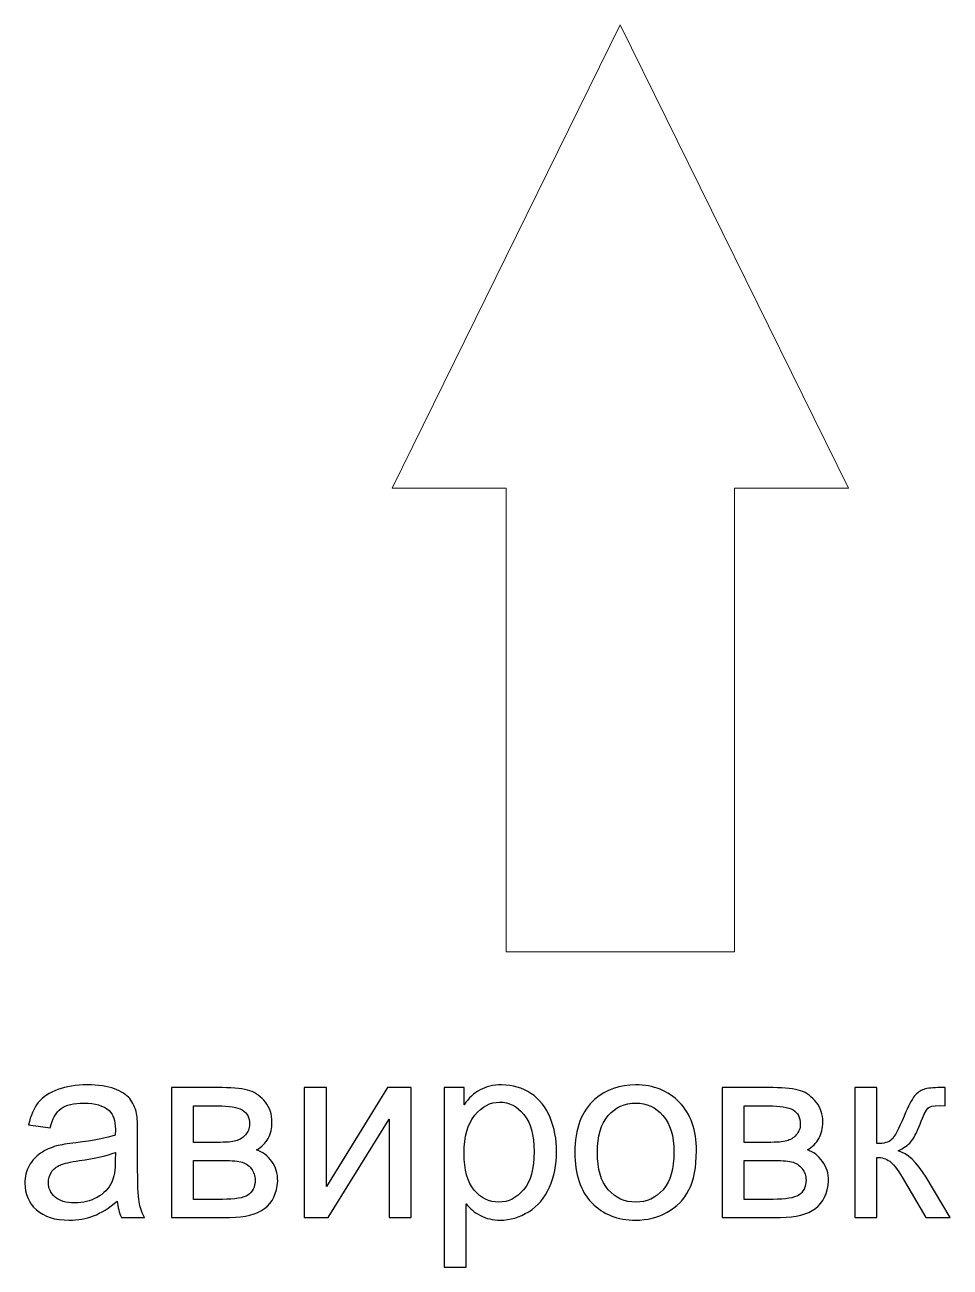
# Model space of a CAD drawing. Header units: centimetres. Extents: x -50 to 50, y -57 to 83.
# Drawn here: x -2.344 to 0.789, y -57.199 to -52.993 of the extents above; entities that cross this region are included whole.
import ezdxf

# ---------------------------------------------------------------- set-up
doc = ezdxf.new("R2010")
doc.units = ezdxf.units.CM
doc.header["$MEASUREMENT"] = 0
doc.layers.add('Layer 1', color=7, linetype='Continuous')

msp = doc.modelspace()

# ---------------------------------------------------------------- linework, layer by layer
at = {"layer": 'Layer 1', "color": 250, "lineweight": 9}
for points, knots in [([(-0.71383, -56.1312), (-0.71383, -56.1312), (-0.71383, -54.5619), (-0.71383, -54.5619), (-0.71383, -54.5619), (-0.71383, -54.5619), (-1.1, -54.5619), (-1.1, -54.5619), (-1.1, -54.5619), (-1.1, -54.5619), (-0.32766, -52.9926), (-0.32766, -52.9926), (-0.32766, -52.9926), (-0.32766, -52.9926), (0.44468, -54.5619), (0.44468, -54.5619), (0.44468, -54.5619), (0.44468, -54.5619), (0.05851, -54.5619), (0.05851, -54.5619), (0.05851, -54.5619), (0.05851, -54.5619), (0.05851, -56.1312), (0.05851, -56.1312), (0.05851, -56.1312), (0.05851, -56.1312), (-0.71383, -56.1312), (-0.71383, -56.1312)], [0, 0, 0, 0, 0.125, 0.125, 0.125, 0.125, 0.25, 0.25, 0.25, 0.25, 0.375, 0.375, 0.375, 0.375, 0.5, 0.5, 0.5, 0.5, 0.625, 0.625, 0.625, 0.625, 0.75, 0.75, 0.75, 0.75, 1, 1, 1, 1]), ([(-2.03112, -56.97575), (-2.05878, -56.99931), (-2.08545, -57.01582), (-2.11099, -57.02556), (-2.11099, -57.02556), (-2.13653, -57.0353), (-2.1639, -57.04009), (-2.19326, -57.04009), (-2.19326, -57.04009), (-2.24152, -57.04009), (-2.27863, -57.02838), (-2.30459, -57.00482), (-2.30459, -57.00482), (-2.33056, -56.98139), (-2.34354, -56.95133), (-2.34354, -56.91479), (-2.34354, -56.91479), (-2.34354, -56.89334), (-2.3386, -56.87372), (-2.32886, -56.85594), (-2.32886, -56.85594), (-2.31899, -56.83816), (-2.30615, -56.82405), (-2.29034, -56.81333), (-2.29034, -56.81333), (-2.2744, -56.8026), (-2.25662, -56.79442), (-2.23672, -56.78891), (-2.23672, -56.78891), (-2.22204, -56.7851), (-2.19989, -56.78144), (-2.1704, -56.77777), (-2.1704, -56.77777), (-2.11028, -56.77071), (-2.06583, -56.7621), (-2.03747, -56.75223), (-2.03747, -56.75223), (-2.03719, -56.74207), (-2.03705, -56.73557), (-2.03705, -56.73289), (-2.03705, -56.73289), (-2.03705, -56.7027), (-2.0441, -56.68139), (-2.05821, -56.66897), (-2.05821, -56.66897), (-2.07726, -56.65218), (-2.10563, -56.64385), (-2.14316, -56.64385), (-2.14316, -56.64385), (-2.1783, -56.64385), (-2.20426, -56.65006), (-2.22091, -56.66234), (-2.22091, -56.66234), (-2.23771, -56.67461), (-2.24998, -56.69635), (-2.25803, -56.72767), (-2.25803, -56.72767), (-2.25803, -56.72767), (-2.33084, -56.71751), (-2.33084, -56.71751), (-2.33084, -56.71751), (-2.32421, -56.68633), (-2.31334, -56.66107), (-2.2981, -56.64188), (-2.2981, -56.64188), (-2.28286, -56.62269), (-2.26085, -56.60801), (-2.23206, -56.59757), (-2.23206, -56.59757), (-2.20342, -56.58727), (-2.16997, -56.58204), (-2.13215, -56.58204), (-2.13215, -56.58204), (-2.09462, -56.58204), (-2.064, -56.58642), (-2.04043, -56.59531), (-2.04043, -56.59531), (-2.01701, -56.6042), (-1.99965, -56.61521), (-1.98864, -56.62861), (-1.98864, -56.62861), (-1.97764, -56.64202), (-1.96988, -56.65895), (-1.96536, -56.67941), (-1.96536, -56.67941), (-1.96296, -56.69211), (-1.96169, -56.71497), (-1.96169, -56.74785), (-1.96169, -56.74785), (-1.96169, -56.74785), (-1.96169, -56.84663), (-1.96169, -56.84663), (-1.96169, -56.84663), (-1.96169, -56.91563), (-1.96014, -56.95924), (-1.95704, -56.97772), (-1.95704, -56.97772), (-1.95407, -56.99621), (-1.94786, -57.01385), (-1.93883, -57.03078), (-1.93883, -57.03078), (-1.93883, -57.03078), (-2.01673, -57.03078), (-2.01673, -57.03078), (-2.01673, -57.03078), (-2.0242, -57.01512), (-2.029, -56.99677), (-2.03112, -56.97575)], [0, 0, 0, 0, 0.0357143, 0.0357143, 0.0357143, 0.0357143, 0.0714286, 0.0714286, 0.0714286, 0.0714286, 0.1071429, 0.1071429, 0.1071429, 0.1071429, 0.1428571, 0.1428571, 0.1428571, 0.1428571, 0.1785714, 0.1785714, 0.1785714, 0.1785714, 0.2142857, 0.2142857, 0.2142857, 0.2142857, 0.25, 0.25, 0.25, 0.25, 0.2857143, 0.2857143, 0.2857143, 0.2857143, 0.3214286, 0.3214286, 0.3214286, 0.3214286, 0.3571429, 0.3571429, 0.3571429, 0.3571429, 0.3928571, 0.3928571, 0.3928571, 0.3928571, 0.4285714, 0.4285714, 0.4285714, 0.4285714, 0.4642857, 0.4642857, 0.4642857, 0.4642857, 0.5, 0.5, 0.5, 0.5, 0.5357143, 0.5357143, 0.5357143, 0.5357143, 0.5714286, 0.5714286, 0.5714286, 0.5714286, 0.6071429, 0.6071429, 0.6071429, 0.6071429, 0.6428571, 0.6428571, 0.6428571, 0.6428571, 0.6785714, 0.6785714, 0.6785714, 0.6785714, 0.7142857, 0.7142857, 0.7142857, 0.7142857, 0.75, 0.75, 0.75, 0.75, 0.7857143, 0.7857143, 0.7857143, 0.7857143, 0.8214286, 0.8214286, 0.8214286, 0.8214286, 0.8571429, 0.8571429, 0.8571429, 0.8571429, 0.8928571, 0.8928571, 0.8928571, 0.8928571, 0.9285714, 0.9285714, 0.9285714, 0.9285714, 1, 1, 1, 1]), ([(-1.84725, -56.59136), (-1.84725, -56.59136), (-1.6758, -56.59136), (-1.6758, -56.59136), (-1.6758, -56.59136), (-1.63375, -56.59136), (-1.60242, -56.59489), (-1.58182, -56.60194), (-1.58182, -56.60194), (-1.56136, -56.609), (-1.54372, -56.62184), (-1.52904, -56.64061), (-1.52904, -56.64061), (-1.51423, -56.65952), (-1.50689, -56.68195), (-1.50689, -56.7082), (-1.50689, -56.7082), (-1.50689, -56.72922), (-1.51126, -56.74757), (-1.51987, -56.76309), (-1.51987, -56.76309), (-1.52862, -56.77875), (-1.5416, -56.79188), (-1.5591, -56.80232), (-1.5591, -56.80232), (-1.5385, -56.80923), (-1.52142, -56.82208), (-1.50774, -56.84098), (-1.50774, -56.84098), (-1.49419, -56.85975), (-1.48742, -56.88219), (-1.48742, -56.90801), (-1.48742, -56.90801), (-1.4901, -56.94964), (-1.50505, -56.98054), (-1.53201, -57.00058), (-1.53201, -57.00058), (-1.55896, -57.02076), (-1.59819, -57.03078), (-1.64955, -57.03078), (-1.64955, -57.03078), (-1.64955, -57.03078), (-1.84725, -57.03078), (-1.84725, -57.03078), (-1.84725, -57.03078), (-1.84725, -57.03078), (-1.84725, -56.59136), (-1.84725, -56.59136)], [0, 0, 0, 0, 0.0769231, 0.0769231, 0.0769231, 0.0769231, 0.1538462, 0.1538462, 0.1538462, 0.1538462, 0.2307692, 0.2307692, 0.2307692, 0.2307692, 0.3076923, 0.3076923, 0.3076923, 0.3076923, 0.3846154, 0.3846154, 0.3846154, 0.3846154, 0.4615385, 0.4615385, 0.4615385, 0.4615385, 0.5384615, 0.5384615, 0.5384615, 0.5384615, 0.6153846, 0.6153846, 0.6153846, 0.6153846, 0.6923077, 0.6923077, 0.6923077, 0.6923077, 0.7692308, 0.7692308, 0.7692308, 0.7692308, 0.8461538, 0.8461538, 0.8461538, 0.8461538, 1, 1, 1, 1]), ([(-1.39739, -56.59136), (-1.39739, -56.59136), (-1.32288, -56.59136), (-1.32288, -56.59136), (-1.32288, -56.59136), (-1.32288, -56.59136), (-1.32288, -56.9265), (-1.32288, -56.9265), (-1.32288, -56.9265), (-1.32288, -56.9265), (-1.11587, -56.59136), (-1.11587, -56.59136), (-1.11587, -56.59136), (-1.11587, -56.59136), (-1.03586, -56.59136), (-1.03586, -56.59136), (-1.03586, -56.59136), (-1.03586, -56.59136), (-1.03586, -57.03078), (-1.03586, -57.03078), (-1.03586, -57.03078), (-1.03586, -57.03078), (-1.11037, -57.03078), (-1.11037, -57.03078), (-1.11037, -57.03078), (-1.11037, -57.03078), (-1.11037, -56.69776), (-1.11037, -56.69776), (-1.11037, -56.69776), (-1.11037, -56.69776), (-1.3171, -57.03078), (-1.3171, -57.03078), (-1.3171, -57.03078), (-1.3171, -57.03078), (-1.39739, -57.03078), (-1.39739, -57.03078), (-1.39739, -57.03078), (-1.39739, -57.03078), (-1.39739, -56.59136), (-1.39739, -56.59136)], [0, 0, 0, 0, 0.0909091, 0.0909091, 0.0909091, 0.0909091, 0.1818182, 0.1818182, 0.1818182, 0.1818182, 0.2727273, 0.2727273, 0.2727273, 0.2727273, 0.3636364, 0.3636364, 0.3636364, 0.3636364, 0.4545455, 0.4545455, 0.4545455, 0.4545455, 0.5454545, 0.5454545, 0.5454545, 0.5454545, 0.6363636, 0.6363636, 0.6363636, 0.6363636, 0.7272727, 0.7272727, 0.7272727, 0.7272727, 0.8181818, 0.8181818, 0.8181818, 0.8181818, 1, 1, 1, 1]), ([(-0.92438, -57.19927), (-0.92438, -57.19927), (-0.92438, -56.59136), (-0.92438, -56.59136), (-0.92438, -56.59136), (-0.92438, -56.59136), (-0.85665, -56.59136), (-0.85665, -56.59136), (-0.85665, -56.59136), (-0.85665, -56.59136), (-0.85665, -56.64907), (-0.85665, -56.64907), (-0.85665, -56.64907), (-0.8407, -56.62678), (-0.82264, -56.60999), (-0.80246, -56.59884), (-0.80246, -56.59884), (-0.78242, -56.58769), (-0.75801, -56.58204), (-0.72936, -56.58204), (-0.72936, -56.58204), (-0.69183, -56.58204), (-0.65881, -56.59164), (-0.63016, -56.61097), (-0.63016, -56.61097), (-0.60152, -56.63016), (-0.57993, -56.6574), (-0.56525, -56.69239), (-0.56525, -56.69239), (-0.55072, -56.72753), (-0.54338, -56.76591), (-0.54338, -56.80782), (-0.54338, -56.80782), (-0.54338, -56.85256), (-0.55142, -56.89291), (-0.56751, -56.9289), (-0.56751, -56.9289), (-0.5836, -56.96474), (-0.60702, -56.99226), (-0.63778, -57.01145), (-0.63778, -57.01145), (-0.6684, -57.0305), (-0.70072, -57.04009), (-0.73458, -57.04009), (-0.73458, -57.04009), (-0.75942, -57.04009), (-0.78172, -57.03487), (-0.80133, -57.02443), (-0.80133, -57.02443), (-0.82109, -57.01399), (-0.83717, -57.00086), (-0.84987, -56.98492), (-0.84987, -56.98492), (-0.84987, -56.98492), (-0.84987, -57.19927), (-0.84987, -57.19927), (-0.84987, -57.19927), (-0.84987, -57.19927), (-0.92438, -57.19927), (-0.92438, -57.19927)], [0, 0, 0, 0, 0.0625, 0.0625, 0.0625, 0.0625, 0.125, 0.125, 0.125, 0.125, 0.1875, 0.1875, 0.1875, 0.1875, 0.25, 0.25, 0.25, 0.25, 0.3125, 0.3125, 0.3125, 0.3125, 0.375, 0.375, 0.375, 0.375, 0.4375, 0.4375, 0.4375, 0.4375, 0.5, 0.5, 0.5, 0.5, 0.5625, 0.5625, 0.5625, 0.5625, 0.625, 0.625, 0.625, 0.625, 0.6875, 0.6875, 0.6875, 0.6875, 0.75, 0.75, 0.75, 0.75, 0.8125, 0.8125, 0.8125, 0.8125, 0.875, 0.875, 0.875, 0.875, 1, 1, 1, 1]), ([(-0.48143, -56.81107), (-0.48143, -56.72993), (-0.45885, -56.66982), (-0.41356, -56.63073), (-0.41356, -56.63073), (-0.37588, -56.59827), (-0.32973, -56.58204), (-0.27541, -56.58204), (-0.27541, -56.58204), (-0.21515, -56.58204), (-0.16576, -56.6018), (-0.12738, -56.64131), (-0.12738, -56.64131), (-0.08914, -56.68068), (-0.06995, -56.73529), (-0.06995, -56.80486), (-0.06995, -56.80486), (-0.06995, -56.8613), (-0.07841, -56.90561), (-0.09535, -56.93793), (-0.09535, -56.93793), (-0.11228, -56.97024), (-0.13698, -56.99536), (-0.16943, -57.01328), (-0.16943, -57.01328), (-0.20175, -57.0312), (-0.23717, -57.04009), (-0.27541, -57.04009), (-0.27541, -57.04009), (-0.33693, -57.04009), (-0.3866, -57.02048), (-0.42456, -56.98111), (-0.42456, -56.98111), (-0.46252, -56.94174), (-0.48143, -56.88501), (-0.48143, -56.81107)], [0, 0, 0, 0, 0.1, 0.1, 0.1, 0.1, 0.2, 0.2, 0.2, 0.2, 0.3, 0.3, 0.3, 0.3, 0.4, 0.4, 0.4, 0.4, 0.5, 0.5, 0.5, 0.5, 0.6, 0.6, 0.6, 0.6, 0.7, 0.7, 0.7, 0.7, 0.8, 0.8, 0.8, 0.8, 1, 1, 1, 1]), ([(0.0174, -56.59136), (0.0174, -56.59136), (0.18885, -56.59136), (0.18885, -56.59136), (0.18885, -56.59136), (0.2309, -56.59136), (0.26223, -56.59489), (0.28283, -56.60194), (0.28283, -56.60194), (0.30329, -56.609), (0.32093, -56.62184), (0.33561, -56.64061), (0.33561, -56.64061), (0.35042, -56.65952), (0.35776, -56.68195), (0.35776, -56.7082), (0.35776, -56.7082), (0.35776, -56.72922), (0.35339, -56.74757), (0.34478, -56.76309), (0.34478, -56.76309), (0.33603, -56.77875), (0.32305, -56.79188), (0.30555, -56.80232), (0.30555, -56.80232), (0.32615, -56.80923), (0.34323, -56.82208), (0.35691, -56.84098), (0.35691, -56.84098), (0.37046, -56.85975), (0.37723, -56.88219), (0.37723, -56.90801), (0.37723, -56.90801), (0.37455, -56.94964), (0.3596, -56.98054), (0.33264, -57.00058), (0.33264, -57.00058), (0.30569, -57.02076), (0.26646, -57.03078), (0.2151, -57.03078), (0.2151, -57.03078), (0.2151, -57.03078), (0.0174, -57.03078), (0.0174, -57.03078), (0.0174, -57.03078), (0.0174, -57.03078), (0.0174, -56.59136), (0.0174, -56.59136)], [0, 0, 0, 0, 0.0769231, 0.0769231, 0.0769231, 0.0769231, 0.1538462, 0.1538462, 0.1538462, 0.1538462, 0.2307692, 0.2307692, 0.2307692, 0.2307692, 0.3076923, 0.3076923, 0.3076923, 0.3076923, 0.3846154, 0.3846154, 0.3846154, 0.3846154, 0.4615385, 0.4615385, 0.4615385, 0.4615385, 0.5384615, 0.5384615, 0.5384615, 0.5384615, 0.6153846, 0.6153846, 0.6153846, 0.6153846, 0.6923077, 0.6923077, 0.6923077, 0.6923077, 0.7692308, 0.7692308, 0.7692308, 0.7692308, 0.8461538, 0.8461538, 0.8461538, 0.8461538, 1, 1, 1, 1]), ([(0.46641, -56.59136), (0.46641, -56.59136), (0.54092, -56.59136), (0.54092, -56.59136), (0.54092, -56.59136), (0.54092, -56.59136), (0.54092, -56.78101), (0.54092, -56.78101), (0.54092, -56.78101), (0.56463, -56.78101), (0.58128, -56.7765), (0.59087, -56.76732), (0.59087, -56.76732), (0.60033, -56.75829), (0.6143, -56.73191), (0.63293, -56.68802), (0.63293, -56.68802), (0.6476, -56.65331), (0.65945, -56.63045), (0.66849, -56.61944), (0.66849, -56.61944), (0.67766, -56.60843), (0.6881, -56.60095), (0.69995, -56.59714), (0.69995, -56.59714), (0.71195, -56.59333), (0.731, -56.59136), (0.7571, -56.59136), (0.7571, -56.59136), (0.7571, -56.59136), (0.77206, -56.59136), (0.77206, -56.59136), (0.77206, -56.59136), (0.77206, -56.59136), (0.77206, -56.65274), (0.77206, -56.65274), (0.77206, -56.65274), (0.77206, -56.65274), (0.75132, -56.65232), (0.75132, -56.65232), (0.75132, -56.65232), (0.7317, -56.65232), (0.71914, -56.65528), (0.71364, -56.66107), (0.71364, -56.66107), (0.70786, -56.66714), (0.69897, -56.6852), (0.68711, -56.71525), (0.68711, -56.71525), (0.67582, -56.74404), (0.66552, -56.76394), (0.65607, -56.77494), (0.65607, -56.77494), (0.64675, -56.78595), (0.63222, -56.79597), (0.61261, -56.80514), (0.61261, -56.80514), (0.64464, -56.81375), (0.67625, -56.84352), (0.70729, -56.89461), (0.70729, -56.89461), (0.70729, -56.89461), (0.78899, -57.03078), (0.78899, -57.03078), (0.78899, -57.03078), (0.78899, -57.03078), (0.70715, -57.03078), (0.70715, -57.03078), (0.70715, -57.03078), (0.70715, -57.03078), (0.62658, -56.89503), (0.62658, -56.89503), (0.62658, -56.89503), (0.61035, -56.86751), (0.59624, -56.84945), (0.58424, -56.8407), (0.58424, -56.8407), (0.57211, -56.83195), (0.55771, -56.82758), (0.54092, -56.82758), (0.54092, -56.82758), (0.54092, -56.82758), (0.54092, -57.03078), (0.54092, -57.03078), (0.54092, -57.03078), (0.54092, -57.03078), (0.46641, -57.03078), (0.46641, -57.03078), (0.46641, -57.03078), (0.46641, -57.03078), (0.46641, -56.59136), (0.46641, -56.59136)], [0, 0, 0, 0, 0.0416667, 0.0416667, 0.0416667, 0.0416667, 0.0833333, 0.0833333, 0.0833333, 0.0833333, 0.125, 0.125, 0.125, 0.125, 0.1666667, 0.1666667, 0.1666667, 0.1666667, 0.2083333, 0.2083333, 0.2083333, 0.2083333, 0.25, 0.25, 0.25, 0.25, 0.2916667, 0.2916667, 0.2916667, 0.2916667, 0.3333333, 0.3333333, 0.3333333, 0.3333333, 0.375, 0.375, 0.375, 0.375, 0.4166667, 0.4166667, 0.4166667, 0.4166667, 0.4583333, 0.4583333, 0.4583333, 0.4583333, 0.5, 0.5, 0.5, 0.5, 0.5416667, 0.5416667, 0.5416667, 0.5416667, 0.5833333, 0.5833333, 0.5833333, 0.5833333, 0.625, 0.625, 0.625, 0.625, 0.6666667, 0.6666667, 0.6666667, 0.6666667, 0.7083333, 0.7083333, 0.7083333, 0.7083333, 0.75, 0.75, 0.75, 0.75, 0.7916667, 0.7916667, 0.7916667, 0.7916667, 0.8333333, 0.8333333, 0.8333333, 0.8333333, 0.875, 0.875, 0.875, 0.875, 0.9166667, 0.9166667, 0.9166667, 0.9166667, 1, 1, 1, 1]), ([(-1.77274, -56.77678), (-1.77274, -56.77678), (-1.69372, -56.77678), (-1.69372, -56.77678), (-1.69372, -56.77678), (-1.66225, -56.77678), (-1.64052, -56.77509), (-1.62881, -56.77184), (-1.62881, -56.77184), (-1.61696, -56.76845), (-1.60637, -56.76182), (-1.59706, -56.75166), (-1.59706, -56.75166), (-1.58775, -56.74164), (-1.58309, -56.72951), (-1.58309, -56.7154), (-1.58309, -56.7154), (-1.58309, -56.69211), (-1.59127, -56.67603), (-1.6075, -56.66685), (-1.6075, -56.66685), (-1.62387, -56.65768), (-1.65181, -56.65317), (-1.69132, -56.65317), (-1.69132, -56.65317), (-1.69132, -56.65317), (-1.77274, -56.65317), (-1.77274, -56.65317), (-1.77274, -56.65317), (-1.77274, -56.65317), (-1.77274, -56.77678), (-1.77274, -56.77678)], [0, 0, 0, 0, 0.1111111, 0.1111111, 0.1111111, 0.1111111, 0.2222222, 0.2222222, 0.2222222, 0.2222222, 0.3333333, 0.3333333, 0.3333333, 0.3333333, 0.4444444, 0.4444444, 0.4444444, 0.4444444, 0.5555556, 0.5555556, 0.5555556, 0.5555556, 0.6666667, 0.6666667, 0.6666667, 0.6666667, 0.7777778, 0.7777778, 0.7777778, 0.7777778, 1, 1, 1, 1]), ([(-0.85665, -56.81375), (-0.85665, -56.87005), (-0.84522, -56.91168), (-0.8225, -56.93863), (-0.8225, -56.93863), (-0.79964, -56.96559), (-0.77198, -56.97913), (-0.73952, -56.97913), (-0.73952, -56.97913), (-0.7065, -56.97913), (-0.67828, -56.96516), (-0.65486, -56.93722), (-0.65486, -56.93722), (-0.63129, -56.90928), (-0.61958, -56.8661), (-0.61958, -56.80754), (-0.61958, -56.80754), (-0.61958, -56.75166), (-0.63101, -56.70989), (-0.65401, -56.68209), (-0.65401, -56.68209), (-0.67701, -56.65429), (-0.70439, -56.64047), (-0.73628, -56.64047), (-0.73628, -56.64047), (-0.76789, -56.64047), (-0.79583, -56.65528), (-0.8201, -56.68477), (-0.8201, -56.68477), (-0.84451, -56.71441), (-0.85665, -56.75731), (-0.85665, -56.81375)], [0, 0, 0, 0, 0.1111111, 0.1111111, 0.1111111, 0.1111111, 0.2222222, 0.2222222, 0.2222222, 0.2222222, 0.3333333, 0.3333333, 0.3333333, 0.3333333, 0.4444444, 0.4444444, 0.4444444, 0.4444444, 0.5555556, 0.5555556, 0.5555556, 0.5555556, 0.6666667, 0.6666667, 0.6666667, 0.6666667, 0.7777778, 0.7777778, 0.7777778, 0.7777778, 1, 1, 1, 1]), ([(-0.40523, -56.81121), (-0.40523, -56.86737), (-0.39295, -56.90942), (-0.3684, -56.93722), (-0.3684, -56.93722), (-0.3437, -56.96516), (-0.3128, -56.97913), (-0.27541, -56.97913), (-0.27541, -56.97913), (-0.23844, -56.97913), (-0.20767, -56.96516), (-0.18298, -56.93708), (-0.18298, -56.93708), (-0.15843, -56.909), (-0.14615, -56.86624), (-0.14615, -56.80881), (-0.14615, -56.80881), (-0.14615, -56.75462), (-0.15857, -56.71356), (-0.18326, -56.68576), (-0.18326, -56.68576), (-0.20796, -56.65782), (-0.23872, -56.64385), (-0.27541, -56.64385), (-0.27541, -56.64385), (-0.3128, -56.64385), (-0.3437, -56.65768), (-0.3684, -56.68548), (-0.3684, -56.68548), (-0.39295, -56.71328), (-0.40523, -56.75519), (-0.40523, -56.81121)], [0, 0, 0, 0, 0.1111111, 0.1111111, 0.1111111, 0.1111111, 0.2222222, 0.2222222, 0.2222222, 0.2222222, 0.3333333, 0.3333333, 0.3333333, 0.3333333, 0.4444444, 0.4444444, 0.4444444, 0.4444444, 0.5555556, 0.5555556, 0.5555556, 0.5555556, 0.6666667, 0.6666667, 0.6666667, 0.6666667, 0.7777778, 0.7777778, 0.7777778, 0.7777778, 1, 1, 1, 1]), ([(0.09191, -56.77678), (0.09191, -56.77678), (0.17093, -56.77678), (0.17093, -56.77678), (0.17093, -56.77678), (0.2024, -56.77678), (0.22413, -56.77509), (0.23584, -56.77184), (0.23584, -56.77184), (0.24769, -56.76845), (0.25828, -56.76182), (0.26759, -56.75166), (0.26759, -56.75166), (0.2769, -56.74164), (0.28156, -56.72951), (0.28156, -56.7154), (0.28156, -56.7154), (0.28156, -56.69211), (0.27338, -56.67603), (0.25715, -56.66685), (0.25715, -56.66685), (0.24078, -56.65768), (0.21284, -56.65317), (0.17333, -56.65317), (0.17333, -56.65317), (0.17333, -56.65317), (0.09191, -56.65317), (0.09191, -56.65317), (0.09191, -56.65317), (0.09191, -56.65317), (0.09191, -56.77678), (0.09191, -56.77678)], [0, 0, 0, 0, 0.1111111, 0.1111111, 0.1111111, 0.1111111, 0.2222222, 0.2222222, 0.2222222, 0.2222222, 0.3333333, 0.3333333, 0.3333333, 0.3333333, 0.4444444, 0.4444444, 0.4444444, 0.4444444, 0.5555556, 0.5555556, 0.5555556, 0.5555556, 0.6666667, 0.6666667, 0.6666667, 0.6666667, 0.7777778, 0.7777778, 0.7777778, 0.7777778, 1, 1, 1, 1]), ([(-2.03705, -56.81065), (-2.06414, -56.82165), (-2.10478, -56.83097), (-2.15897, -56.83859), (-2.15897, -56.83859), (-2.18973, -56.84296), (-2.21146, -56.8479), (-2.22416, -56.8534), (-2.22416, -56.8534), (-2.23686, -56.85891), (-2.2466, -56.86695), (-2.25351, -56.87739), (-2.25351, -56.87739), (-2.26043, -56.88797), (-2.26395, -56.89969), (-2.26395, -56.91267), (-2.26395, -56.91267), (-2.26395, -56.93228), (-2.25647, -56.94879), (-2.24138, -56.96192), (-2.24138, -56.96192), (-2.22628, -56.97504), (-2.20426, -56.98167), (-2.17533, -56.98167), (-2.17533, -56.98167), (-2.14669, -56.98167), (-2.12115, -56.97546), (-2.09871, -56.96291), (-2.09871, -56.96291), (-2.07642, -56.95049), (-2.05991, -56.93341), (-2.04946, -56.91182), (-2.04946, -56.91182), (-2.04142, -56.89503), (-2.03747, -56.87034), (-2.03747, -56.83774), (-2.03747, -56.83774), (-2.03747, -56.83774), (-2.03705, -56.81065), (-2.03705, -56.81065)], [0, 0, 0, 0, 0.0909091, 0.0909091, 0.0909091, 0.0909091, 0.1818182, 0.1818182, 0.1818182, 0.1818182, 0.2727273, 0.2727273, 0.2727273, 0.2727273, 0.3636364, 0.3636364, 0.3636364, 0.3636364, 0.4545455, 0.4545455, 0.4545455, 0.4545455, 0.5454545, 0.5454545, 0.5454545, 0.5454545, 0.6363636, 0.6363636, 0.6363636, 0.6363636, 0.7272727, 0.7272727, 0.7272727, 0.7272727, 0.8181818, 0.8181818, 0.8181818, 0.8181818, 1, 1, 1, 1]), ([(-1.77274, -56.96982), (-1.77274, -56.96982), (-1.67495, -56.96982), (-1.67495, -56.96982), (-1.67495, -56.96982), (-1.6329, -56.96982), (-1.60397, -56.96488), (-1.58831, -56.95514), (-1.58831, -56.95514), (-1.57265, -56.94527), (-1.56446, -56.92847), (-1.56362, -56.90434), (-1.56362, -56.90434), (-1.56362, -56.89037), (-1.56813, -56.87725), (-1.57716, -56.86526), (-1.57716, -56.86526), (-1.58633, -56.85326), (-1.59819, -56.84564), (-1.61272, -56.84254), (-1.61272, -56.84254), (-1.62726, -56.83929), (-1.65068, -56.83774), (-1.68285, -56.83774), (-1.68285, -56.83774), (-1.68285, -56.83774), (-1.77274, -56.83774), (-1.77274, -56.83774), (-1.77274, -56.83774), (-1.77274, -56.83774), (-1.77274, -56.96982), (-1.77274, -56.96982)], [0, 0, 0, 0, 0.1111111, 0.1111111, 0.1111111, 0.1111111, 0.2222222, 0.2222222, 0.2222222, 0.2222222, 0.3333333, 0.3333333, 0.3333333, 0.3333333, 0.4444444, 0.4444444, 0.4444444, 0.4444444, 0.5555556, 0.5555556, 0.5555556, 0.5555556, 0.6666667, 0.6666667, 0.6666667, 0.6666667, 0.7777778, 0.7777778, 0.7777778, 0.7777778, 1, 1, 1, 1]), ([(0.09191, -56.96982), (0.09191, -56.96982), (0.1897, -56.96982), (0.1897, -56.96982), (0.1897, -56.96982), (0.23175, -56.96982), (0.26068, -56.96488), (0.27634, -56.95514), (0.27634, -56.95514), (0.292, -56.94527), (0.30019, -56.92847), (0.30103, -56.90434), (0.30103, -56.90434), (0.30103, -56.89037), (0.29652, -56.87725), (0.28749, -56.86526), (0.28749, -56.86526), (0.27832, -56.85326), (0.26646, -56.84564), (0.25193, -56.84254), (0.25193, -56.84254), (0.23739, -56.83929), (0.21397, -56.83774), (0.1818, -56.83774), (0.1818, -56.83774), (0.1818, -56.83774), (0.09191, -56.83774), (0.09191, -56.83774), (0.09191, -56.83774), (0.09191, -56.83774), (0.09191, -56.96982), (0.09191, -56.96982)], [0, 0, 0, 0, 0.1111111, 0.1111111, 0.1111111, 0.1111111, 0.2222222, 0.2222222, 0.2222222, 0.2222222, 0.3333333, 0.3333333, 0.3333333, 0.3333333, 0.4444444, 0.4444444, 0.4444444, 0.4444444, 0.5555556, 0.5555556, 0.5555556, 0.5555556, 0.6666667, 0.6666667, 0.6666667, 0.6666667, 0.7777778, 0.7777778, 0.7777778, 0.7777778, 1, 1, 1, 1])]:
    msp.add_open_spline(points, degree=3, knots=knots, dxfattribs=at)
at = {"layer": 'Layer 1', "color": 250}
for points, knots in [([(-2.03112, -56.97575), (-2.05878, -56.99931), (-2.08545, -57.01582), (-2.11099, -57.02556), (-2.11099, -57.02556), (-2.13653, -57.0353), (-2.1639, -57.04009), (-2.19326, -57.04009), (-2.19326, -57.04009), (-2.24152, -57.04009), (-2.27863, -57.02838), (-2.30459, -57.00482), (-2.30459, -57.00482), (-2.33056, -56.98139), (-2.34354, -56.95133), (-2.34354, -56.91479), (-2.34354, -56.91479), (-2.34354, -56.89334), (-2.3386, -56.87372), (-2.32886, -56.85594), (-2.32886, -56.85594), (-2.31899, -56.83816), (-2.30615, -56.82405), (-2.29034, -56.81333), (-2.29034, -56.81333), (-2.2744, -56.8026), (-2.25662, -56.79442), (-2.23672, -56.78891), (-2.23672, -56.78891), (-2.22204, -56.7851), (-2.19989, -56.78144), (-2.1704, -56.77777), (-2.1704, -56.77777), (-2.11028, -56.77071), (-2.06583, -56.7621), (-2.03747, -56.75223), (-2.03747, -56.75223), (-2.03719, -56.74207), (-2.03705, -56.73557), (-2.03705, -56.73289), (-2.03705, -56.73289), (-2.03705, -56.7027), (-2.0441, -56.68139), (-2.05821, -56.66897), (-2.05821, -56.66897), (-2.07726, -56.65218), (-2.10563, -56.64385), (-2.14316, -56.64385), (-2.14316, -56.64385), (-2.1783, -56.64385), (-2.20426, -56.65006), (-2.22091, -56.66234), (-2.22091, -56.66234), (-2.23771, -56.67461), (-2.24998, -56.69635), (-2.25803, -56.72767), (-2.25803, -56.72767), (-2.25803, -56.72767), (-2.33084, -56.71751), (-2.33084, -56.71751), (-2.33084, -56.71751), (-2.32421, -56.68633), (-2.31334, -56.66107), (-2.2981, -56.64188), (-2.2981, -56.64188), (-2.28286, -56.62269), (-2.26085, -56.60801), (-2.23206, -56.59757), (-2.23206, -56.59757), (-2.20342, -56.58727), (-2.16997, -56.58204), (-2.13215, -56.58204), (-2.13215, -56.58204), (-2.09462, -56.58204), (-2.064, -56.58642), (-2.04043, -56.59531), (-2.04043, -56.59531), (-2.01701, -56.6042), (-1.99965, -56.61521), (-1.98864, -56.62861), (-1.98864, -56.62861), (-1.97764, -56.64202), (-1.96988, -56.65895), (-1.96536, -56.67941), (-1.96536, -56.67941), (-1.96296, -56.69211), (-1.96169, -56.71497), (-1.96169, -56.74785), (-1.96169, -56.74785), (-1.96169, -56.74785), (-1.96169, -56.84663), (-1.96169, -56.84663), (-1.96169, -56.84663), (-1.96169, -56.91563), (-1.96014, -56.95924), (-1.95704, -56.97772), (-1.95704, -56.97772), (-1.95407, -56.99621), (-1.94786, -57.01385), (-1.93883, -57.03078), (-1.93883, -57.03078), (-1.93883, -57.03078), (-2.01673, -57.03078), (-2.01673, -57.03078), (-2.01673, -57.03078), (-2.0242, -57.01512), (-2.029, -56.99677), (-2.03112, -56.97575)], [0, 0, 0, 0, 0.0357143, 0.0357143, 0.0357143, 0.0357143, 0.0714286, 0.0714286, 0.0714286, 0.0714286, 0.1071429, 0.1071429, 0.1071429, 0.1071429, 0.1428571, 0.1428571, 0.1428571, 0.1428571, 0.1785714, 0.1785714, 0.1785714, 0.1785714, 0.2142857, 0.2142857, 0.2142857, 0.2142857, 0.25, 0.25, 0.25, 0.25, 0.2857143, 0.2857143, 0.2857143, 0.2857143, 0.3214286, 0.3214286, 0.3214286, 0.3214286, 0.3571429, 0.3571429, 0.3571429, 0.3571429, 0.3928571, 0.3928571, 0.3928571, 0.3928571, 0.4285714, 0.4285714, 0.4285714, 0.4285714, 0.4642857, 0.4642857, 0.4642857, 0.4642857, 0.5, 0.5, 0.5, 0.5, 0.5357143, 0.5357143, 0.5357143, 0.5357143, 0.5714286, 0.5714286, 0.5714286, 0.5714286, 0.6071429, 0.6071429, 0.6071429, 0.6071429, 0.6428571, 0.6428571, 0.6428571, 0.6428571, 0.6785714, 0.6785714, 0.6785714, 0.6785714, 0.7142857, 0.7142857, 0.7142857, 0.7142857, 0.75, 0.75, 0.75, 0.75, 0.7857143, 0.7857143, 0.7857143, 0.7857143, 0.8214286, 0.8214286, 0.8214286, 0.8214286, 0.8571429, 0.8571429, 0.8571429, 0.8571429, 0.8928571, 0.8928571, 0.8928571, 0.8928571, 0.9285714, 0.9285714, 0.9285714, 0.9285714, 1, 1, 1, 1]), ([(-1.84725, -56.59136), (-1.84725, -56.59136), (-1.6758, -56.59136), (-1.6758, -56.59136), (-1.6758, -56.59136), (-1.63375, -56.59136), (-1.60242, -56.59489), (-1.58182, -56.60194), (-1.58182, -56.60194), (-1.56136, -56.609), (-1.54372, -56.62184), (-1.52904, -56.64061), (-1.52904, -56.64061), (-1.51423, -56.65952), (-1.50689, -56.68195), (-1.50689, -56.7082), (-1.50689, -56.7082), (-1.50689, -56.72922), (-1.51126, -56.74757), (-1.51987, -56.76309), (-1.51987, -56.76309), (-1.52862, -56.77875), (-1.5416, -56.79188), (-1.5591, -56.80232), (-1.5591, -56.80232), (-1.5385, -56.80923), (-1.52142, -56.82208), (-1.50774, -56.84098), (-1.50774, -56.84098), (-1.49419, -56.85975), (-1.48742, -56.88219), (-1.48742, -56.90801), (-1.48742, -56.90801), (-1.4901, -56.94964), (-1.50505, -56.98054), (-1.53201, -57.00058), (-1.53201, -57.00058), (-1.55896, -57.02076), (-1.59819, -57.03078), (-1.64955, -57.03078), (-1.64955, -57.03078), (-1.64955, -57.03078), (-1.84725, -57.03078), (-1.84725, -57.03078), (-1.84725, -57.03078), (-1.84725, -57.03078), (-1.84725, -56.59136), (-1.84725, -56.59136)], [0, 0, 0, 0, 0.0769231, 0.0769231, 0.0769231, 0.0769231, 0.1538462, 0.1538462, 0.1538462, 0.1538462, 0.2307692, 0.2307692, 0.2307692, 0.2307692, 0.3076923, 0.3076923, 0.3076923, 0.3076923, 0.3846154, 0.3846154, 0.3846154, 0.3846154, 0.4615385, 0.4615385, 0.4615385, 0.4615385, 0.5384615, 0.5384615, 0.5384615, 0.5384615, 0.6153846, 0.6153846, 0.6153846, 0.6153846, 0.6923077, 0.6923077, 0.6923077, 0.6923077, 0.7692308, 0.7692308, 0.7692308, 0.7692308, 0.8461538, 0.8461538, 0.8461538, 0.8461538, 1, 1, 1, 1]), ([(-1.39739, -56.59136), (-1.39739, -56.59136), (-1.32288, -56.59136), (-1.32288, -56.59136), (-1.32288, -56.59136), (-1.32288, -56.59136), (-1.32288, -56.9265), (-1.32288, -56.9265), (-1.32288, -56.9265), (-1.32288, -56.9265), (-1.11587, -56.59136), (-1.11587, -56.59136), (-1.11587, -56.59136), (-1.11587, -56.59136), (-1.03586, -56.59136), (-1.03586, -56.59136), (-1.03586, -56.59136), (-1.03586, -56.59136), (-1.03586, -57.03078), (-1.03586, -57.03078), (-1.03586, -57.03078), (-1.03586, -57.03078), (-1.11037, -57.03078), (-1.11037, -57.03078), (-1.11037, -57.03078), (-1.11037, -57.03078), (-1.11037, -56.69776), (-1.11037, -56.69776), (-1.11037, -56.69776), (-1.11037, -56.69776), (-1.3171, -57.03078), (-1.3171, -57.03078), (-1.3171, -57.03078), (-1.3171, -57.03078), (-1.39739, -57.03078), (-1.39739, -57.03078), (-1.39739, -57.03078), (-1.39739, -57.03078), (-1.39739, -56.59136), (-1.39739, -56.59136)], [0, 0, 0, 0, 0.0909091, 0.0909091, 0.0909091, 0.0909091, 0.1818182, 0.1818182, 0.1818182, 0.1818182, 0.2727273, 0.2727273, 0.2727273, 0.2727273, 0.3636364, 0.3636364, 0.3636364, 0.3636364, 0.4545455, 0.4545455, 0.4545455, 0.4545455, 0.5454545, 0.5454545, 0.5454545, 0.5454545, 0.6363636, 0.6363636, 0.6363636, 0.6363636, 0.7272727, 0.7272727, 0.7272727, 0.7272727, 0.8181818, 0.8181818, 0.8181818, 0.8181818, 1, 1, 1, 1]), ([(-0.92438, -57.19927), (-0.92438, -57.19927), (-0.92438, -56.59136), (-0.92438, -56.59136), (-0.92438, -56.59136), (-0.92438, -56.59136), (-0.85665, -56.59136), (-0.85665, -56.59136), (-0.85665, -56.59136), (-0.85665, -56.59136), (-0.85665, -56.64907), (-0.85665, -56.64907), (-0.85665, -56.64907), (-0.8407, -56.62678), (-0.82264, -56.60999), (-0.80246, -56.59884), (-0.80246, -56.59884), (-0.78242, -56.58769), (-0.75801, -56.58204), (-0.72936, -56.58204), (-0.72936, -56.58204), (-0.69183, -56.58204), (-0.65881, -56.59164), (-0.63016, -56.61097), (-0.63016, -56.61097), (-0.60152, -56.63016), (-0.57993, -56.6574), (-0.56525, -56.69239), (-0.56525, -56.69239), (-0.55072, -56.72753), (-0.54338, -56.76591), (-0.54338, -56.80782), (-0.54338, -56.80782), (-0.54338, -56.85256), (-0.55142, -56.89291), (-0.56751, -56.9289), (-0.56751, -56.9289), (-0.5836, -56.96474), (-0.60702, -56.99226), (-0.63778, -57.01145), (-0.63778, -57.01145), (-0.6684, -57.0305), (-0.70072, -57.04009), (-0.73458, -57.04009), (-0.73458, -57.04009), (-0.75942, -57.04009), (-0.78172, -57.03487), (-0.80133, -57.02443), (-0.80133, -57.02443), (-0.82109, -57.01399), (-0.83717, -57.00086), (-0.84987, -56.98492), (-0.84987, -56.98492), (-0.84987, -56.98492), (-0.84987, -57.19927), (-0.84987, -57.19927), (-0.84987, -57.19927), (-0.84987, -57.19927), (-0.92438, -57.19927), (-0.92438, -57.19927)], [0, 0, 0, 0, 0.0625, 0.0625, 0.0625, 0.0625, 0.125, 0.125, 0.125, 0.125, 0.1875, 0.1875, 0.1875, 0.1875, 0.25, 0.25, 0.25, 0.25, 0.3125, 0.3125, 0.3125, 0.3125, 0.375, 0.375, 0.375, 0.375, 0.4375, 0.4375, 0.4375, 0.4375, 0.5, 0.5, 0.5, 0.5, 0.5625, 0.5625, 0.5625, 0.5625, 0.625, 0.625, 0.625, 0.625, 0.6875, 0.6875, 0.6875, 0.6875, 0.75, 0.75, 0.75, 0.75, 0.8125, 0.8125, 0.8125, 0.8125, 0.875, 0.875, 0.875, 0.875, 1, 1, 1, 1]), ([(-0.48143, -56.81107), (-0.48143, -56.72993), (-0.45885, -56.66982), (-0.41356, -56.63073), (-0.41356, -56.63073), (-0.37588, -56.59827), (-0.32973, -56.58204), (-0.27541, -56.58204), (-0.27541, -56.58204), (-0.21515, -56.58204), (-0.16576, -56.6018), (-0.12738, -56.64131), (-0.12738, -56.64131), (-0.08914, -56.68068), (-0.06995, -56.73529), (-0.06995, -56.80486), (-0.06995, -56.80486), (-0.06995, -56.8613), (-0.07841, -56.90561), (-0.09535, -56.93793), (-0.09535, -56.93793), (-0.11228, -56.97024), (-0.13698, -56.99536), (-0.16943, -57.01328), (-0.16943, -57.01328), (-0.20175, -57.0312), (-0.23717, -57.04009), (-0.27541, -57.04009), (-0.27541, -57.04009), (-0.33693, -57.04009), (-0.3866, -57.02048), (-0.42456, -56.98111), (-0.42456, -56.98111), (-0.46252, -56.94174), (-0.48143, -56.88501), (-0.48143, -56.81107)], [0, 0, 0, 0, 0.1, 0.1, 0.1, 0.1, 0.2, 0.2, 0.2, 0.2, 0.3, 0.3, 0.3, 0.3, 0.4, 0.4, 0.4, 0.4, 0.5, 0.5, 0.5, 0.5, 0.6, 0.6, 0.6, 0.6, 0.7, 0.7, 0.7, 0.7, 0.8, 0.8, 0.8, 0.8, 1, 1, 1, 1]), ([(0.0174, -56.59136), (0.0174, -56.59136), (0.18885, -56.59136), (0.18885, -56.59136), (0.18885, -56.59136), (0.2309, -56.59136), (0.26223, -56.59489), (0.28283, -56.60194), (0.28283, -56.60194), (0.30329, -56.609), (0.32093, -56.62184), (0.33561, -56.64061), (0.33561, -56.64061), (0.35042, -56.65952), (0.35776, -56.68195), (0.35776, -56.7082), (0.35776, -56.7082), (0.35776, -56.72922), (0.35339, -56.74757), (0.34478, -56.76309), (0.34478, -56.76309), (0.33603, -56.77875), (0.32305, -56.79188), (0.30555, -56.80232), (0.30555, -56.80232), (0.32615, -56.80923), (0.34323, -56.82208), (0.35691, -56.84098), (0.35691, -56.84098), (0.37046, -56.85975), (0.37723, -56.88219), (0.37723, -56.90801), (0.37723, -56.90801), (0.37455, -56.94964), (0.3596, -56.98054), (0.33264, -57.00058), (0.33264, -57.00058), (0.30569, -57.02076), (0.26646, -57.03078), (0.2151, -57.03078), (0.2151, -57.03078), (0.2151, -57.03078), (0.0174, -57.03078), (0.0174, -57.03078), (0.0174, -57.03078), (0.0174, -57.03078), (0.0174, -56.59136), (0.0174, -56.59136)], [0, 0, 0, 0, 0.0769231, 0.0769231, 0.0769231, 0.0769231, 0.1538462, 0.1538462, 0.1538462, 0.1538462, 0.2307692, 0.2307692, 0.2307692, 0.2307692, 0.3076923, 0.3076923, 0.3076923, 0.3076923, 0.3846154, 0.3846154, 0.3846154, 0.3846154, 0.4615385, 0.4615385, 0.4615385, 0.4615385, 0.5384615, 0.5384615, 0.5384615, 0.5384615, 0.6153846, 0.6153846, 0.6153846, 0.6153846, 0.6923077, 0.6923077, 0.6923077, 0.6923077, 0.7692308, 0.7692308, 0.7692308, 0.7692308, 0.8461538, 0.8461538, 0.8461538, 0.8461538, 1, 1, 1, 1]), ([(0.46641, -56.59136), (0.46641, -56.59136), (0.54092, -56.59136), (0.54092, -56.59136), (0.54092, -56.59136), (0.54092, -56.59136), (0.54092, -56.78101), (0.54092, -56.78101), (0.54092, -56.78101), (0.56463, -56.78101), (0.58128, -56.7765), (0.59087, -56.76732), (0.59087, -56.76732), (0.60033, -56.75829), (0.6143, -56.73191), (0.63293, -56.68802), (0.63293, -56.68802), (0.6476, -56.65331), (0.65945, -56.63045), (0.66849, -56.61944), (0.66849, -56.61944), (0.67766, -56.60843), (0.6881, -56.60095), (0.69995, -56.59714), (0.69995, -56.59714), (0.71195, -56.59333), (0.731, -56.59136), (0.7571, -56.59136), (0.7571, -56.59136), (0.7571, -56.59136), (0.77206, -56.59136), (0.77206, -56.59136), (0.77206, -56.59136), (0.77206, -56.59136), (0.77206, -56.65274), (0.77206, -56.65274), (0.77206, -56.65274), (0.77206, -56.65274), (0.75132, -56.65232), (0.75132, -56.65232), (0.75132, -56.65232), (0.7317, -56.65232), (0.71914, -56.65528), (0.71364, -56.66107), (0.71364, -56.66107), (0.70786, -56.66714), (0.69897, -56.6852), (0.68711, -56.71525), (0.68711, -56.71525), (0.67582, -56.74404), (0.66552, -56.76394), (0.65607, -56.77494), (0.65607, -56.77494), (0.64675, -56.78595), (0.63222, -56.79597), (0.61261, -56.80514), (0.61261, -56.80514), (0.64464, -56.81375), (0.67625, -56.84352), (0.70729, -56.89461), (0.70729, -56.89461), (0.70729, -56.89461), (0.78899, -57.03078), (0.78899, -57.03078), (0.78899, -57.03078), (0.78899, -57.03078), (0.70715, -57.03078), (0.70715, -57.03078), (0.70715, -57.03078), (0.70715, -57.03078), (0.62658, -56.89503), (0.62658, -56.89503), (0.62658, -56.89503), (0.61035, -56.86751), (0.59624, -56.84945), (0.58424, -56.8407), (0.58424, -56.8407), (0.57211, -56.83195), (0.55771, -56.82758), (0.54092, -56.82758), (0.54092, -56.82758), (0.54092, -56.82758), (0.54092, -57.03078), (0.54092, -57.03078), (0.54092, -57.03078), (0.54092, -57.03078), (0.46641, -57.03078), (0.46641, -57.03078), (0.46641, -57.03078), (0.46641, -57.03078), (0.46641, -56.59136), (0.46641, -56.59136)], [0, 0, 0, 0, 0.0416667, 0.0416667, 0.0416667, 0.0416667, 0.0833333, 0.0833333, 0.0833333, 0.0833333, 0.125, 0.125, 0.125, 0.125, 0.1666667, 0.1666667, 0.1666667, 0.1666667, 0.2083333, 0.2083333, 0.2083333, 0.2083333, 0.25, 0.25, 0.25, 0.25, 0.2916667, 0.2916667, 0.2916667, 0.2916667, 0.3333333, 0.3333333, 0.3333333, 0.3333333, 0.375, 0.375, 0.375, 0.375, 0.4166667, 0.4166667, 0.4166667, 0.4166667, 0.4583333, 0.4583333, 0.4583333, 0.4583333, 0.5, 0.5, 0.5, 0.5, 0.5416667, 0.5416667, 0.5416667, 0.5416667, 0.5833333, 0.5833333, 0.5833333, 0.5833333, 0.625, 0.625, 0.625, 0.625, 0.6666667, 0.6666667, 0.6666667, 0.6666667, 0.7083333, 0.7083333, 0.7083333, 0.7083333, 0.75, 0.75, 0.75, 0.75, 0.7916667, 0.7916667, 0.7916667, 0.7916667, 0.8333333, 0.8333333, 0.8333333, 0.8333333, 0.875, 0.875, 0.875, 0.875, 0.9166667, 0.9166667, 0.9166667, 0.9166667, 1, 1, 1, 1]), ([(-1.77274, -56.77678), (-1.77274, -56.77678), (-1.69372, -56.77678), (-1.69372, -56.77678), (-1.69372, -56.77678), (-1.66225, -56.77678), (-1.64052, -56.77509), (-1.62881, -56.77184), (-1.62881, -56.77184), (-1.61696, -56.76845), (-1.60637, -56.76182), (-1.59706, -56.75166), (-1.59706, -56.75166), (-1.58775, -56.74164), (-1.58309, -56.72951), (-1.58309, -56.7154), (-1.58309, -56.7154), (-1.58309, -56.69211), (-1.59127, -56.67603), (-1.6075, -56.66685), (-1.6075, -56.66685), (-1.62387, -56.65768), (-1.65181, -56.65317), (-1.69132, -56.65317), (-1.69132, -56.65317), (-1.69132, -56.65317), (-1.77274, -56.65317), (-1.77274, -56.65317), (-1.77274, -56.65317), (-1.77274, -56.65317), (-1.77274, -56.77678), (-1.77274, -56.77678)], [0, 0, 0, 0, 0.1111111, 0.1111111, 0.1111111, 0.1111111, 0.2222222, 0.2222222, 0.2222222, 0.2222222, 0.3333333, 0.3333333, 0.3333333, 0.3333333, 0.4444444, 0.4444444, 0.4444444, 0.4444444, 0.5555556, 0.5555556, 0.5555556, 0.5555556, 0.6666667, 0.6666667, 0.6666667, 0.6666667, 0.7777778, 0.7777778, 0.7777778, 0.7777778, 1, 1, 1, 1]), ([(-0.85665, -56.81375), (-0.85665, -56.87005), (-0.84522, -56.91168), (-0.8225, -56.93863), (-0.8225, -56.93863), (-0.79964, -56.96559), (-0.77198, -56.97913), (-0.73952, -56.97913), (-0.73952, -56.97913), (-0.7065, -56.97913), (-0.67828, -56.96516), (-0.65486, -56.93722), (-0.65486, -56.93722), (-0.63129, -56.90928), (-0.61958, -56.8661), (-0.61958, -56.80754), (-0.61958, -56.80754), (-0.61958, -56.75166), (-0.63101, -56.70989), (-0.65401, -56.68209), (-0.65401, -56.68209), (-0.67701, -56.65429), (-0.70439, -56.64047), (-0.73628, -56.64047), (-0.73628, -56.64047), (-0.76789, -56.64047), (-0.79583, -56.65528), (-0.8201, -56.68477), (-0.8201, -56.68477), (-0.84451, -56.71441), (-0.85665, -56.75731), (-0.85665, -56.81375)], [0, 0, 0, 0, 0.1111111, 0.1111111, 0.1111111, 0.1111111, 0.2222222, 0.2222222, 0.2222222, 0.2222222, 0.3333333, 0.3333333, 0.3333333, 0.3333333, 0.4444444, 0.4444444, 0.4444444, 0.4444444, 0.5555556, 0.5555556, 0.5555556, 0.5555556, 0.6666667, 0.6666667, 0.6666667, 0.6666667, 0.7777778, 0.7777778, 0.7777778, 0.7777778, 1, 1, 1, 1]), ([(-0.40523, -56.81121), (-0.40523, -56.86737), (-0.39295, -56.90942), (-0.3684, -56.93722), (-0.3684, -56.93722), (-0.3437, -56.96516), (-0.3128, -56.97913), (-0.27541, -56.97913), (-0.27541, -56.97913), (-0.23844, -56.97913), (-0.20767, -56.96516), (-0.18298, -56.93708), (-0.18298, -56.93708), (-0.15843, -56.909), (-0.14615, -56.86624), (-0.14615, -56.80881), (-0.14615, -56.80881), (-0.14615, -56.75462), (-0.15857, -56.71356), (-0.18326, -56.68576), (-0.18326, -56.68576), (-0.20796, -56.65782), (-0.23872, -56.64385), (-0.27541, -56.64385), (-0.27541, -56.64385), (-0.3128, -56.64385), (-0.3437, -56.65768), (-0.3684, -56.68548), (-0.3684, -56.68548), (-0.39295, -56.71328), (-0.40523, -56.75519), (-0.40523, -56.81121)], [0, 0, 0, 0, 0.1111111, 0.1111111, 0.1111111, 0.1111111, 0.2222222, 0.2222222, 0.2222222, 0.2222222, 0.3333333, 0.3333333, 0.3333333, 0.3333333, 0.4444444, 0.4444444, 0.4444444, 0.4444444, 0.5555556, 0.5555556, 0.5555556, 0.5555556, 0.6666667, 0.6666667, 0.6666667, 0.6666667, 0.7777778, 0.7777778, 0.7777778, 0.7777778, 1, 1, 1, 1]), ([(0.09191, -56.77678), (0.09191, -56.77678), (0.17093, -56.77678), (0.17093, -56.77678), (0.17093, -56.77678), (0.2024, -56.77678), (0.22413, -56.77509), (0.23584, -56.77184), (0.23584, -56.77184), (0.24769, -56.76845), (0.25828, -56.76182), (0.26759, -56.75166), (0.26759, -56.75166), (0.2769, -56.74164), (0.28156, -56.72951), (0.28156, -56.7154), (0.28156, -56.7154), (0.28156, -56.69211), (0.27338, -56.67603), (0.25715, -56.66685), (0.25715, -56.66685), (0.24078, -56.65768), (0.21284, -56.65317), (0.17333, -56.65317), (0.17333, -56.65317), (0.17333, -56.65317), (0.09191, -56.65317), (0.09191, -56.65317), (0.09191, -56.65317), (0.09191, -56.65317), (0.09191, -56.77678), (0.09191, -56.77678)], [0, 0, 0, 0, 0.1111111, 0.1111111, 0.1111111, 0.1111111, 0.2222222, 0.2222222, 0.2222222, 0.2222222, 0.3333333, 0.3333333, 0.3333333, 0.3333333, 0.4444444, 0.4444444, 0.4444444, 0.4444444, 0.5555556, 0.5555556, 0.5555556, 0.5555556, 0.6666667, 0.6666667, 0.6666667, 0.6666667, 0.7777778, 0.7777778, 0.7777778, 0.7777778, 1, 1, 1, 1]), ([(-2.03705, -56.81065), (-2.06414, -56.82165), (-2.10478, -56.83097), (-2.15897, -56.83859), (-2.15897, -56.83859), (-2.18973, -56.84296), (-2.21146, -56.8479), (-2.22416, -56.8534), (-2.22416, -56.8534), (-2.23686, -56.85891), (-2.2466, -56.86695), (-2.25351, -56.87739), (-2.25351, -56.87739), (-2.26043, -56.88797), (-2.26395, -56.89969), (-2.26395, -56.91267), (-2.26395, -56.91267), (-2.26395, -56.93228), (-2.25647, -56.94879), (-2.24138, -56.96192), (-2.24138, -56.96192), (-2.22628, -56.97504), (-2.20426, -56.98167), (-2.17533, -56.98167), (-2.17533, -56.98167), (-2.14669, -56.98167), (-2.12115, -56.97546), (-2.09871, -56.96291), (-2.09871, -56.96291), (-2.07642, -56.95049), (-2.05991, -56.93341), (-2.04946, -56.91182), (-2.04946, -56.91182), (-2.04142, -56.89503), (-2.03747, -56.87034), (-2.03747, -56.83774), (-2.03747, -56.83774), (-2.03747, -56.83774), (-2.03705, -56.81065), (-2.03705, -56.81065)], [0, 0, 0, 0, 0.0909091, 0.0909091, 0.0909091, 0.0909091, 0.1818182, 0.1818182, 0.1818182, 0.1818182, 0.2727273, 0.2727273, 0.2727273, 0.2727273, 0.3636364, 0.3636364, 0.3636364, 0.3636364, 0.4545455, 0.4545455, 0.4545455, 0.4545455, 0.5454545, 0.5454545, 0.5454545, 0.5454545, 0.6363636, 0.6363636, 0.6363636, 0.6363636, 0.7272727, 0.7272727, 0.7272727, 0.7272727, 0.8181818, 0.8181818, 0.8181818, 0.8181818, 1, 1, 1, 1]), ([(-1.77274, -56.96982), (-1.77274, -56.96982), (-1.67495, -56.96982), (-1.67495, -56.96982), (-1.67495, -56.96982), (-1.6329, -56.96982), (-1.60397, -56.96488), (-1.58831, -56.95514), (-1.58831, -56.95514), (-1.57265, -56.94527), (-1.56446, -56.92847), (-1.56362, -56.90434), (-1.56362, -56.90434), (-1.56362, -56.89037), (-1.56813, -56.87725), (-1.57716, -56.86526), (-1.57716, -56.86526), (-1.58633, -56.85326), (-1.59819, -56.84564), (-1.61272, -56.84254), (-1.61272, -56.84254), (-1.62726, -56.83929), (-1.65068, -56.83774), (-1.68285, -56.83774), (-1.68285, -56.83774), (-1.68285, -56.83774), (-1.77274, -56.83774), (-1.77274, -56.83774), (-1.77274, -56.83774), (-1.77274, -56.83774), (-1.77274, -56.96982), (-1.77274, -56.96982)], [0, 0, 0, 0, 0.1111111, 0.1111111, 0.1111111, 0.1111111, 0.2222222, 0.2222222, 0.2222222, 0.2222222, 0.3333333, 0.3333333, 0.3333333, 0.3333333, 0.4444444, 0.4444444, 0.4444444, 0.4444444, 0.5555556, 0.5555556, 0.5555556, 0.5555556, 0.6666667, 0.6666667, 0.6666667, 0.6666667, 0.7777778, 0.7777778, 0.7777778, 0.7777778, 1, 1, 1, 1]), ([(0.09191, -56.96982), (0.09191, -56.96982), (0.1897, -56.96982), (0.1897, -56.96982), (0.1897, -56.96982), (0.23175, -56.96982), (0.26068, -56.96488), (0.27634, -56.95514), (0.27634, -56.95514), (0.292, -56.94527), (0.30019, -56.92847), (0.30103, -56.90434), (0.30103, -56.90434), (0.30103, -56.89037), (0.29652, -56.87725), (0.28749, -56.86526), (0.28749, -56.86526), (0.27832, -56.85326), (0.26646, -56.84564), (0.25193, -56.84254), (0.25193, -56.84254), (0.23739, -56.83929), (0.21397, -56.83774), (0.1818, -56.83774), (0.1818, -56.83774), (0.1818, -56.83774), (0.09191, -56.83774), (0.09191, -56.83774), (0.09191, -56.83774), (0.09191, -56.83774), (0.09191, -56.96982), (0.09191, -56.96982)], [0, 0, 0, 0, 0.1111111, 0.1111111, 0.1111111, 0.1111111, 0.2222222, 0.2222222, 0.2222222, 0.2222222, 0.3333333, 0.3333333, 0.3333333, 0.3333333, 0.4444444, 0.4444444, 0.4444444, 0.4444444, 0.5555556, 0.5555556, 0.5555556, 0.5555556, 0.6666667, 0.6666667, 0.6666667, 0.6666667, 0.7777778, 0.7777778, 0.7777778, 0.7777778, 1, 1, 1, 1])]:
    msp.add_open_spline(points, degree=3, knots=knots, dxfattribs=at)

doc.saveas('drawing.dxf')
